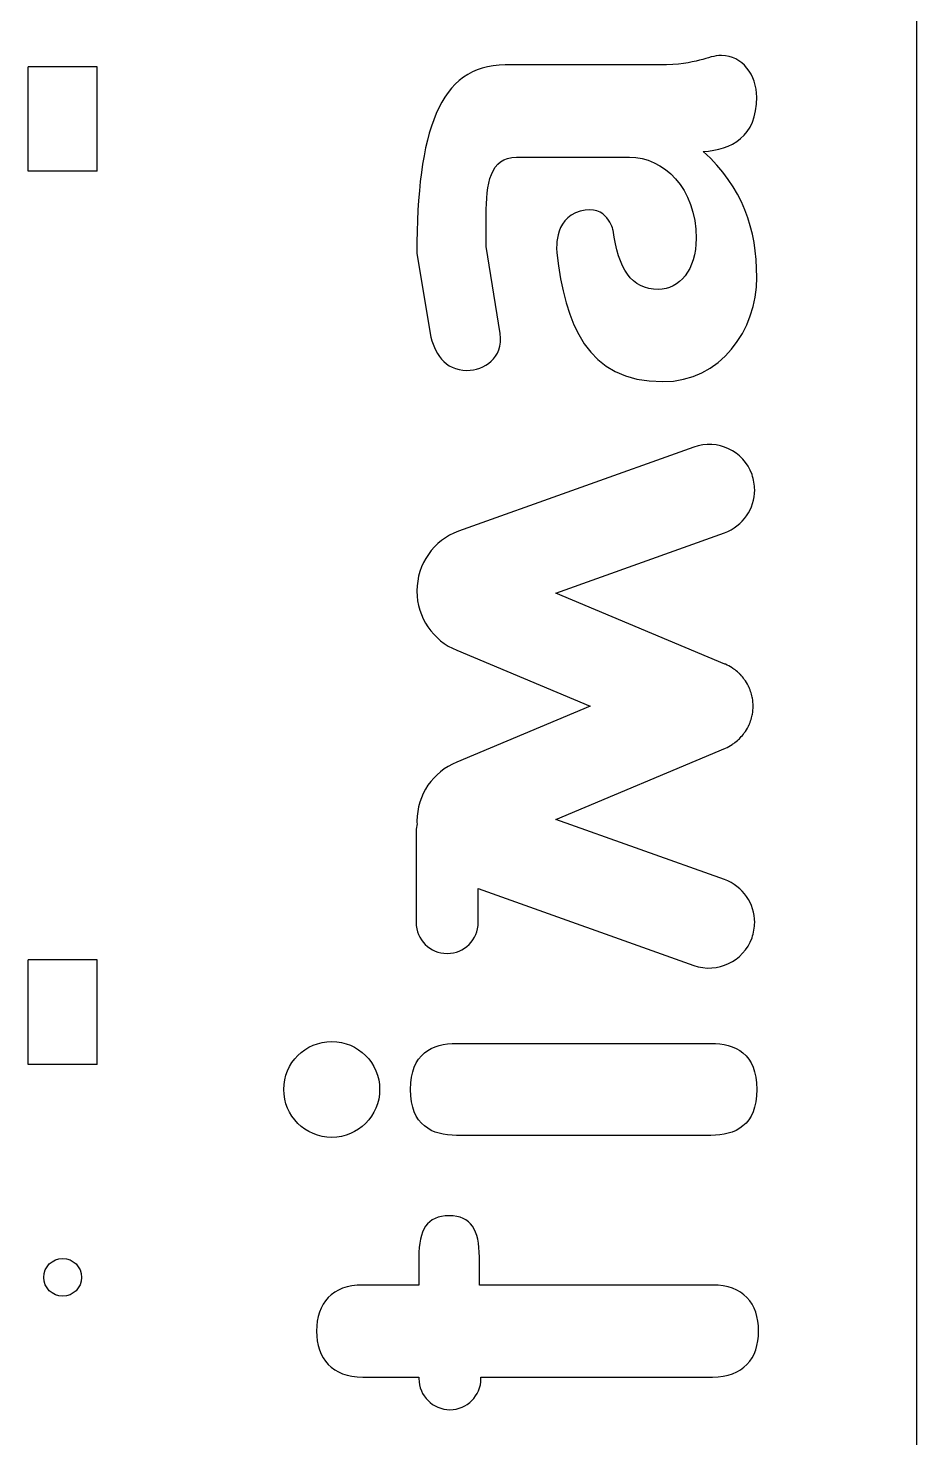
# Model space of a CAD drawing. Header units: millimetres. Extents: x -1172 to -29, y -862 to -38.
# Drawn here: x -103.5 to -36.5, y -515.8 to -409.5 of the extents above; entities that cross this region are included whole.
import ezdxf

# ---------------------------------------------------------------- set-up
doc = ezdxf.new("R2010")
doc.units = ezdxf.units.MM
doc.layers.add('CUTS', color=1, linetype='Continuous', true_color=0xff0000)

msp = doc.modelspace()

# ---------------------------------------------------------------- linework, layer by layer
at = {"layer": 'CUTS', "color": 1, "lineweight": 25, "true_color": 0xff0000}
for p, q in [((-36.5, -826.16), (-36.5, -73.8)), ((-98.31, -412.39), (-103.51, -412.39)), ((-103.51, -420.27), (-103.51, -412.39)), ((-98.31, -420.27), (-98.31, -412.39)), ((-98.31, -420.27), (-103.51, -420.27)), ((-98.31, -479.73), (-103.51, -479.73)), ((-103.51, -487.61), (-103.51, -479.73)), ((-98.31, -487.61), (-98.31, -479.73)), ((-98.31, -487.61), (-103.51, -487.61))]:
    msp.add_line(p, q, dxfattribs=at)
for points in [[(-55.89, -412.25), (-67.55, -412.25)], [(-66.69, -419.2), (-58.18, -419.2)], [(-67.93, -432.51), (-68.98, -425.94), (-68.98, -423.57)], [(-74.2, -426.45), (-73.2, -432.51)], [(-53.32, -441.06), (-71.07, -447.41)], [(-53.32, -441.06), (-53.32, -441.06)], [(-50.94, -457.44), (-50.98, -457.43), (-50.98, -457.43), (-63.72, -452.07), (-51.01, -447.53)], [(-71.19, -456.38), (-61.13, -460.6), (-71.19, -464.83)], [(-51.01, -473.68), (-63.72, -469.14), (-50.94, -463.77)], [(-74.26, -470.02), (-74.26, -476.91)], [(-69.58, -476.91), (-69.58, -474.34), (-53.32, -480.15)], [(-71.21, -486.03), (-52.04, -486.03)], [(-52.04, -492.97), (-71.21, -492.97), (-71.21, -492.97)], [(-74.06, -502.15), (-74.06, -504.25), (-78.29, -504.25)], [(-51.9, -504.25), (-69.49, -504.25), (-69.49, -502.15)], [(-78.29, -511.19), (-74.05, -511.19), (-74.05, -511.31)], [(-69.37, -511.31), (-69.37, -511.19), (-51.9, -511.19)]]:
    msp.add_lwpolyline(points, dxfattribs=at)
for points in [[(-67.55, -412.25), (-72.54, -412.25), (-74.2, -417.29), (-74.2, -426.45)], [(-51.23, -411.54), (-52.33, -411.54), (-52.99, -412.25), (-55.89, -412.25)], [(-48.57, -414.68), (-48.57, -413.01), (-49.66, -411.54), (-51.23, -411.54)], [(-52.61, -418.77), (-50.47, -418.67), (-48.57, -417.67), (-48.57, -414.68)], [(-48.57, -428.28), (-48.57, -424.62), (-49.62, -421.48), (-52.61, -418.77)], [(-68.98, -423.57), (-68.98, -421.24), (-68.69, -419.2), (-66.69, -419.2)], [(-58.18, -419.2), (-55.61, -419.2), (-53.14, -421.53), (-53.14, -425.33)], [(-59.41, -424.71), (-59.41, -424.71), (-59.81, -422.71), (-61.89, -423.27)], [(-61.89, -423.27), (-63.97, -423.83), (-63.65, -426.42), (-63.65, -426.42)], [(-55.99, -429.18), (-58.08, -429.18), (-58.99, -427.61), (-59.41, -424.71)], [(-53.14, -425.33), (-53.14, -427.71), (-54.42, -429.18), (-55.99, -429.18)], [(-63.65, -426.42), (-63.03, -431.75), (-61.41, -436.13), (-55.66, -436.13)], [(-55.66, -436.13), (-51.28, -436.13), (-48.57, -432.23), (-48.57, -428.28)], [(-73.2, -432.51), (-72.91, -433.95), (-72.12, -435.28), (-70.43, -435.28)], [(-70.43, -435.28), (-69.14, -435.28), (-67.66, -434.36), (-67.93, -432.51)], [(-48.93, -443.14), (-49.57, -441.35), (-51.53, -440.42), (-53.32, -441.06)], [(-48.73, -444.29), (-48.73, -443.91), (-48.8, -443.52), (-48.93, -443.14)], [(-51.01, -447.53), (-49.61, -447.02), (-48.73, -445.7), (-48.73, -444.29)], [(-71.07, -447.41), (-72.94, -448.08), (-74.2, -449.89), (-74.2, -451.91)], [(-74.2, -451.91), (-74.2, -451.92), (-74.2, -451.92), (-74.2, -451.93)], [(-74.2, -451.93), (-74.2, -453.9), (-72.99, -455.68), (-71.19, -456.38)], [(-50.43, -457.71), (-50.59, -457.61), (-50.76, -457.52), (-50.94, -457.44)], [(-50.3, -457.8), (-50.35, -457.77), (-50.39, -457.74), (-50.43, -457.71)], [(-49.95, -458.08), (-50.06, -457.98), (-50.18, -457.89), (-50.3, -457.8)], [(-49.81, -458.22), (-49.86, -458.17), (-49.91, -458.13), (-49.95, -458.08)], [(-49.51, -458.58), (-49.6, -458.45), (-49.7, -458.33), (-49.81, -458.22)], [(-49.43, -458.69), (-49.45, -458.65), (-49.48, -458.62), (-49.51, -458.58)], [(-49.14, -459.23), (-49.22, -459.04), (-49.31, -458.86), (-49.43, -458.69)], [(-49.11, -459.27), (-49.12, -459.26), (-49.13, -459.24), (-49.14, -459.23)], [(-49.08, -459.38), (-49.09, -459.34), (-49.1, -459.31), (-49.11, -459.27)], [(-48.94, -459.82), (-48.98, -459.67), (-49.02, -459.52), (-49.08, -459.38)], [(-48.9, -460.01), (-48.91, -459.95), (-48.93, -459.89), (-48.94, -459.82)], [(-48.84, -460.59), (-48.84, -460.39), (-48.87, -460.2), (-48.9, -460.01)], [(-48.94, -461.38), (-48.93, -461.32), (-48.91, -461.26), (-48.9, -461.2)], [(-48.9, -461.2), (-48.87, -461), (-48.84, -460.81), (-48.84, -460.61)], [(-48.84, -460.6), (-48.84, -460.6), (-48.84, -460.59), (-48.84, -460.59)], [(-48.84, -460.61), (-48.84, -460.61), (-48.84, -460.61), (-48.84, -460.6)], [(-49.43, -462.51), (-49.31, -462.34), (-49.22, -462.16), (-49.14, -461.98)], [(-49.14, -461.98), (-49.13, -461.96), (-49.12, -461.95), (-49.11, -461.93)], [(-49.11, -461.93), (-49.1, -461.9), (-49.09, -461.86), (-49.08, -461.83)], [(-49.08, -461.83), (-49.02, -461.68), (-48.98, -461.53), (-48.94, -461.38)], [(-50.43, -463.49), (-50.39, -463.46), (-50.35, -463.44), (-50.31, -463.41)], [(-50.31, -463.41), (-50.18, -463.32), (-50.06, -463.22), (-49.95, -463.12)], [(-49.95, -463.12), (-49.9, -463.08), (-49.86, -463.03), (-49.82, -462.99)], [(-49.82, -462.99), (-49.71, -462.87), (-49.6, -462.75), (-49.51, -462.62)], [(-49.51, -462.62), (-49.48, -462.59), (-49.45, -462.55), (-49.43, -462.51)], [(-50.94, -463.77), (-50.76, -463.69), (-50.59, -463.59), (-50.43, -463.49)], [(-71.19, -464.83), (-72.99, -465.53), (-74.19, -467.29), (-74.2, -469.27)], [(-74.19, -469.47), (-74.23, -469.65), (-74.26, -469.83), (-74.26, -470.02)], [(-74.2, -469.27), (-74.2, -469.28), (-74.2, -469.28), (-74.2, -469.29)], [(-74.2, -469.29), (-74.2, -469.35), (-74.19, -469.41), (-74.19, -469.47)], [(-48.73, -476.91), (-48.73, -475.5), (-49.61, -474.18), (-51.01, -473.68)], [(-74.26, -476.91), (-74.26, -478.21), (-73.21, -479.25), (-71.92, -479.25)], [(-71.92, -479.25), (-70.62, -479.25), (-69.58, -478.21), (-69.58, -476.91)], [(-48.93, -478.07), (-48.8, -477.69), (-48.73, -477.3), (-48.73, -476.91)], [(-53.32, -480.15), (-51.54, -480.78), (-49.57, -479.85), (-48.93, -478.07)], [(-84.24, -489.5), (-84.24, -487.5), (-82.62, -485.89), (-80.62, -485.89)], [(-80.62, -485.89), (-78.63, -485.89), (-77.01, -487.5), (-77.01, -489.5)], [(-74.68, -489.5), (-74.68, -486.79), (-73.06, -486.03), (-71.21, -486.03)], [(-52.04, -486.03), (-50.19, -486.03), (-48.57, -486.79), (-48.57, -489.5)], [(-80.62, -493.12), (-82.62, -493.12), (-84.24, -491.5), (-84.24, -489.5)], [(-77.01, -489.5), (-77.01, -491.5), (-78.63, -493.12), (-80.62, -493.12)], [(-71.21, -492.97), (-73.06, -492.97), (-74.68, -492.21), (-74.68, -489.5)], [(-48.57, -489.5), (-48.57, -492.21), (-50.19, -492.97), (-52.04, -492.97)], [(-71.78, -499.02), (-73.44, -499.02), (-74.06, -500.11), (-74.06, -502.15)], [(-69.49, -502.15), (-69.49, -500.11), (-70.11, -499.02), (-71.78, -499.02)], [(-102.34, -503.67), (-102.34, -502.88), (-101.7, -502.25), (-100.91, -502.25)], [(-100.91, -502.25), (-100.13, -502.25), (-99.49, -502.88), (-99.49, -503.67)], [(-100.91, -505.09), (-101.7, -505.09), (-102.34, -504.46), (-102.34, -503.67)], [(-99.49, -503.67), (-99.49, -504.46), (-100.13, -505.09), (-100.91, -505.09)], [(-78.29, -504.25), (-80.58, -504.25), (-81.77, -505.63), (-81.77, -507.72)], [(-48.43, -507.72), (-48.43, -505.63), (-49.62, -504.25), (-51.9, -504.25)], [(-81.77, -507.72), (-81.77, -509.81), (-80.58, -511.19), (-78.29, -511.19)], [(-51.9, -511.19), (-49.62, -511.19), (-48.43, -509.81), (-48.43, -507.72)], [(-74.05, -511.31), (-74.05, -512.6), (-73, -513.65), (-71.71, -513.65)], [(-71.71, -513.65), (-70.42, -513.65), (-69.37, -512.6), (-69.37, -511.31)]]:
    msp.add_open_spline(points, degree=3, dxfattribs=at)

doc.saveas('drawing.dxf')
